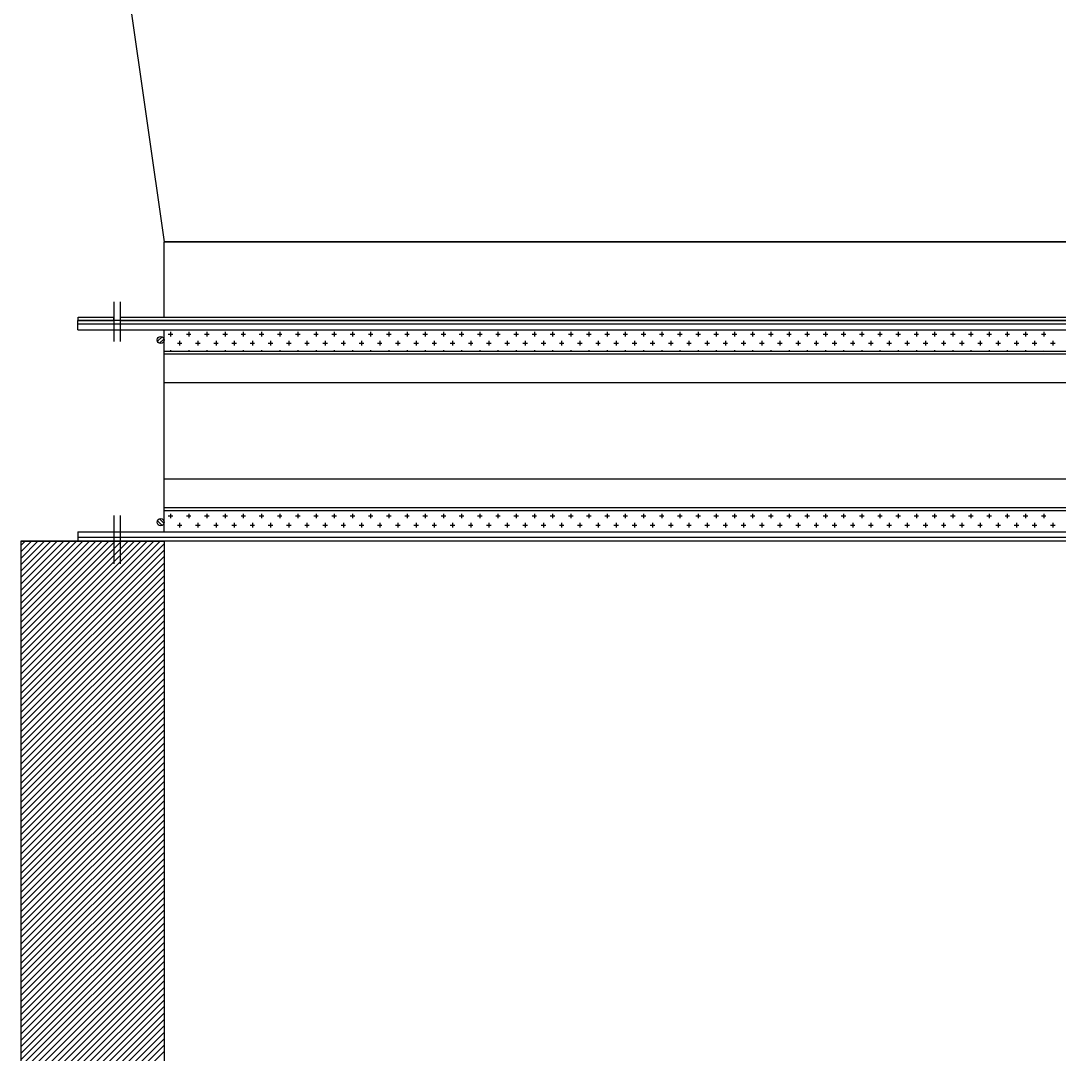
# Model space of a CAD drawing. Header units: millimetres. Extents: x -379292 to 1221486, y 92049 to 447512.
# Drawn here: x 353619 to 354344, y 212834 to 213556 of the extents above; entities that cross this region are included whole.
import ezdxf

# ---------------------------------------------------------------- set-up
doc = ezdxf.new("R2010")
doc.units = ezdxf.units.MM
doc.layers.add('_Systemair', color=3, linetype='Continuous', lineweight=30)
doc.layers.add('_Systemair Ventilation Equipments', color=7, linetype='Continuous', lineweight=30)

# ---------------------------------------------------------------- blocks, each defined once
blk = doc.blocks.new('GFL 1250')
at = {"layer": '_Systemair Ventilation Equipments', "color": 8}
for p, q in [((12063.171, 3614.684), (12063.171, 3745.784)), ((12063.421, 3614.684), (12063.421, 3745.784)), ((12057.921, 3617.734), (12057.921, 3742.734)), ((12063.221, 3617.734), (12057.921, 3617.734)), ((12063.421, 3614.684), (12063.171, 3614.684)), ((12063.171, 3611.734), (12063.171, 3614.234)), ((12063.421, 3614.234), (12063.171, 3614.234)), ((12063.421, 3611.734), (12063.421, 3614.234)), ((12063.421, 3611.734), (12063.171, 3611.734)), ((12063.421, 3611.734), (12063.171, 3611.734))]:
    blk.add_line(p, q, dxfattribs=at)
blk = doc.blocks.new('RSA 1250')
at = {"layer": '_Systemair Ventilation Equipments', "color": 8}
for p, q in [((12103.559, 3752.734), (12103.559, 3607.734)), ((12103.559, 3607.734), (12103.559, 3617.734)), ((12103.559, 3617.734), (12228.559, 3617.734)), ((12113.291, 3607.734), (12103.559, 3617.466)), ((12113.74, 3607.734), (12103.74, 3617.734)), ((12114.189, 3607.734), (12104.189, 3617.734)), ((12114.638, 3607.734), (12104.638, 3617.734)), ((12115.087, 3607.734), (12105.087, 3617.734)), ((12115.536, 3607.734), (12105.536, 3617.734)), ((12115.985, 3607.734), (12105.985, 3617.734)), ((12116.434, 3607.734), (12106.434, 3617.734)), ((12116.883, 3607.734), (12106.883, 3617.734)), ((12117.332, 3607.734), (12107.332, 3617.734)), ((12117.781, 3607.734), (12107.781, 3617.734)), ((12118.23, 3607.734), (12108.23, 3617.734)), ((12118.679, 3607.734), (12108.679, 3617.734)), ((12119.128, 3607.734), (12109.128, 3617.734)), ((12119.577, 3607.734), (12109.577, 3617.734)), ((12120.026, 3607.734), (12110.026, 3617.734)), ((12120.475, 3607.734), (12110.475, 3617.734)), ((12120.924, 3607.734), (12110.924, 3617.734)), ((12121.373, 3607.734), (12111.373, 3617.734)), ((12121.822, 3607.734), (12111.822, 3617.734)), ((12122.271, 3607.734), (12112.271, 3617.734)), ((12122.72, 3607.734), (12112.72, 3617.734)), ((12123.169, 3607.734), (12113.169, 3617.734)), ((12123.618, 3607.734), (12113.618, 3617.734)), ((12124.067, 3607.734), (12114.067, 3617.734)), ((12124.516, 3607.734), (12114.516, 3617.734)), ((12124.965, 3607.734), (12114.965, 3617.734)), ((12125.414, 3607.734), (12115.414, 3617.734)), ((12125.863, 3607.734), (12115.863, 3617.734)), ((12126.312, 3607.734), (12116.312, 3617.734)), ((12126.761, 3607.734), (12116.761, 3617.734)), ((12127.21, 3607.734), (12117.21, 3617.734)), ((12127.659, 3607.734), (12117.659, 3617.734)), ((12128.108, 3607.734), (12118.108, 3617.734)), ((12128.557, 3607.734), (12118.557, 3617.734)), ((12129.007, 3607.734), (12119.007, 3617.734)), ((12129.456, 3607.734), (12119.456, 3617.734)), ((12129.905, 3607.734), (12119.905, 3617.734)), ((12130.354, 3607.734), (12120.354, 3617.734)), ((12130.803, 3607.734), (12120.803, 3617.734)), ((12131.252, 3607.734), (12121.252, 3617.734)), ((12131.701, 3607.734), (12121.701, 3617.734)), ((12132.15, 3607.734), (12122.15, 3617.734)), ((12132.599, 3607.734), (12122.599, 3617.734)), ((12133.048, 3607.734), (12123.048, 3617.734)), ((12133.497, 3607.734), (12123.497, 3617.734)), ((12133.946, 3607.734), (12123.946, 3617.734)), ((12134.395, 3607.734), (12124.395, 3617.734)), ((12134.844, 3607.734), (12124.844, 3617.734)), ((12135.293, 3607.734), (12125.293, 3617.734)), ((12135.742, 3607.734), (12125.742, 3617.734)), ((12136.191, 3607.734), (12126.191, 3617.734)), ((12136.64, 3607.734), (12126.64, 3617.734)), ((12137.089, 3607.734), (12127.089, 3617.734)), ((12137.538, 3607.734), (12127.538, 3617.734)), ((12137.987, 3607.734), (12127.987, 3617.734)), ((12138.436, 3607.734), (12128.436, 3617.734)), ((12138.885, 3607.734), (12128.885, 3617.734)), ((12139.334, 3607.734), (12129.334, 3617.734)), ((12139.783, 3607.734), (12129.783, 3617.734)), ((12140.232, 3607.734), (12130.232, 3617.734)), ((12140.681, 3607.734), (12130.681, 3617.734)), ((12141.13, 3607.734), (12131.13, 3617.734)), ((12141.579, 3607.734), (12131.579, 3617.734)), ((12142.028, 3607.734), (12132.028, 3617.734)), ((12142.477, 3607.734), (12132.477, 3617.734)), ((12142.926, 3607.734), (12132.926, 3617.734)), ((12143.375, 3607.734), (12133.375, 3617.734)), ((12143.824, 3607.734), (12133.824, 3617.734)), ((12144.273, 3607.734), (12134.273, 3617.734)), ((12144.722, 3607.734), (12134.722, 3617.734)), ((12145.171, 3607.734), (12135.171, 3617.734)), ((12145.62, 3607.734), (12135.62, 3617.734)), ((12146.069, 3607.734), (12136.069, 3617.734)), ((12146.518, 3607.734), (12136.518, 3617.734)), ((12146.967, 3607.734), (12136.967, 3617.734)), ((12147.416, 3607.734), (12137.416, 3617.734)), ((12147.865, 3607.734), (12137.865, 3617.734)), ((12148.314, 3607.734), (12138.314, 3617.734)), ((12148.763, 3607.734), (12138.763, 3617.734)), ((12149.212, 3607.734), (12139.212, 3617.734)), ((12112.842, 3607.734), (12103.559, 3617.017)), ((12112.393, 3607.734), (12103.559, 3616.568)), ((12111.944, 3607.734), (12103.559, 3616.119)), ((12111.495, 3607.734), (12103.559, 3615.67)), ((12111.046, 3607.734), (12103.559, 3615.221)), ((12110.597, 3607.734), (12103.559, 3614.772)), ((12110.148, 3607.734), (12103.559, 3614.323)), ((12109.699, 3607.734), (12103.559, 3613.874)), ((12109.25, 3607.734), (12103.559, 3613.425)), ((12108.801, 3607.734), (12103.559, 3612.976)), ((12108.352, 3607.734), (12103.559, 3612.527)), ((12107.903, 3607.734), (12103.559, 3612.077)), ((12107.454, 3607.734), (12103.559, 3611.628)), ((12107.005, 3607.734), (12103.559, 3611.179)), ((12106.556, 3607.734), (12103.559, 3610.73)), ((12106.107, 3607.734), (12103.559, 3610.281)), ((12105.658, 3607.734), (12103.559, 3609.832)), ((12105.209, 3607.734), (12103.559, 3609.383)), ((12104.76, 3607.734), (12103.559, 3608.934)), ((12104.311, 3607.734), (12103.559, 3608.485)), ((12103.862, 3607.734), (12103.559, 3608.036)), ((12103.559, 3607.734), (12228.559, 3607.734))]:
    blk.add_line(p, q, dxfattribs=at)
blk = doc.blocks.new('EVH 1250')
at = {"layer": '_Systemair Ventilation Equipments', "color": 8}
for p, q in [((12307.229, 3748.709), (12307.229, 3611.709)), ((12307.479, 3748.709), (12307.479, 3611.709)), ((12307.879, 3611.709), (12307.879, 3748.709)), ((12321.979, 3611.709), (12321.979, 3748.709)), ((12322.379, 3748.709), (12322.379, 3611.709)), ((12322.629, 3748.709), (12322.629, 3611.709)), ((12309.352, 3617.752), (12309.352, 3742.752)), ((12309.552, 3617.752), (12309.552, 3742.752)), ((12311.552, 3617.752), (12311.552, 3742.752)), ((12318.279, 3617.752), (12318.279, 3742.752)), ((12320.279, 3617.752), (12320.279, 3742.752)), ((12320.479, 3617.752), (12320.479, 3742.752)), ((12308.647, 3679.783), (12308.965, 3679.783)), ((12308.806, 3679.624), (12308.806, 3679.942)), ((12321.347, 3679.783), (12321.665, 3679.783)), ((12321.506, 3679.624), (12321.506, 3679.942)), ((12308.012, 3679.148), (12308.33, 3679.148)), ((12308.171, 3678.989), (12308.171, 3679.307)), ((12308.806, 3678.354), (12308.806, 3678.672)), ((12309.282, 3679.148), (12309.301, 3679.148)), ((12320.712, 3679.148), (12321.03, 3679.148)), ((12320.871, 3678.989), (12320.871, 3679.307)), ((12321.506, 3678.354), (12321.506, 3678.672)), ((12321.982, 3679.148), (12322, 3679.148)), ((12308.171, 3677.719), (12308.171, 3678.037)), ((12308.647, 3678.513), (12308.965, 3678.513)), ((12320.871, 3677.719), (12320.871, 3678.037)), ((12321.347, 3678.513), (12321.665, 3678.513)), ((12308.012, 3677.878), (12308.33, 3677.878)), ((12308.647, 3677.243), (12308.965, 3677.243)), ((12308.806, 3677.084), (12308.806, 3677.402)), ((12309.282, 3677.878), (12309.302, 3677.878)), ((12320.712, 3677.878), (12321.03, 3677.878)), ((12321.347, 3677.243), (12321.665, 3677.243)), ((12321.506, 3677.084), (12321.506, 3677.402)), ((12321.982, 3677.878), (12322, 3677.878)), ((12308.012, 3676.608), (12308.33, 3676.608)), ((12308.171, 3676.449), (12308.171, 3676.767)), ((12309.282, 3676.608), (12309.303, 3676.608)), ((12320.712, 3676.608), (12321.03, 3676.608)), ((12320.871, 3676.449), (12320.871, 3676.767)), ((12321.982, 3676.608), (12321.999, 3676.608)), ((12308.647, 3675.973), (12308.965, 3675.973)), ((12308.806, 3675.814), (12308.806, 3676.132)), ((12321.347, 3675.973), (12321.665, 3675.973)), ((12321.506, 3675.814), (12321.506, 3676.132)), ((12308.012, 3675.338), (12308.33, 3675.338)), ((12308.171, 3675.179), (12308.171, 3675.497)), ((12309.282, 3675.338), (12309.304, 3675.338)), ((12320.712, 3675.338), (12321.03, 3675.338)), ((12320.871, 3675.179), (12320.871, 3675.497)), ((12321.982, 3675.338), (12321.999, 3675.338)), ((12308.647, 3674.703), (12308.965, 3674.703)), ((12308.806, 3674.544), (12308.806, 3674.862)), ((12321.347, 3674.703), (12321.665, 3674.703)), ((12321.506, 3674.544), (12321.506, 3674.862)), ((12308.012, 3674.068), (12308.33, 3674.068)), ((12308.171, 3673.909), (12308.171, 3674.227)), ((12308.806, 3673.274), (12308.806, 3673.592)), ((12309.282, 3674.068), (12309.305, 3674.068)), ((12320.712, 3674.068), (12321.03, 3674.068)), ((12320.871, 3673.909), (12320.871, 3674.227)), ((12321.506, 3673.274), (12321.506, 3673.592)), ((12321.982, 3674.068), (12321.998, 3674.068)), ((12308.171, 3672.639), (12308.171, 3672.957)), ((12308.647, 3673.433), (12308.965, 3673.433)), ((12320.871, 3672.639), (12320.871, 3672.957)), ((12321.347, 3673.433), (12321.665, 3673.433)), ((12308.012, 3672.798), (12308.33, 3672.798)), ((12308.647, 3672.163), (12308.965, 3672.163)), ((12308.806, 3672.004), (12308.806, 3672.322)), ((12309.282, 3672.798), (12309.306, 3672.798)), ((12320.712, 3672.798), (12321.03, 3672.798)), ((12321.347, 3672.163), (12321.665, 3672.163)), ((12321.506, 3672.004), (12321.506, 3672.322)), ((12321.982, 3672.798), (12321.998, 3672.798)), ((12308.012, 3671.528), (12308.33, 3671.528)), ((12308.171, 3671.369), (12308.171, 3671.687)), ((12309.282, 3671.528), (12309.307, 3671.528)), ((12320.712, 3671.528), (12321.03, 3671.528)), ((12320.871, 3671.369), (12320.871, 3671.687)), ((12321.982, 3671.528), (12321.998, 3671.528)), ((12308.647, 3670.893), (12308.965, 3670.893)), ((12308.806, 3670.734), (12308.806, 3671.052)), ((12321.347, 3670.893), (12321.665, 3670.893)), ((12321.506, 3670.734), (12321.506, 3671.052)), ((12308.012, 3670.258), (12308.33, 3670.258)), ((12308.171, 3670.099), (12308.171, 3670.417)), ((12309.282, 3670.258), (12309.308, 3670.258)), ((12320.712, 3670.258), (12321.03, 3670.258)), ((12320.871, 3670.099), (12320.871, 3670.417)), ((12321.982, 3670.258), (12321.997, 3670.258)), ((12308.647, 3669.623), (12308.965, 3669.623)), ((12308.806, 3669.464), (12308.806, 3669.782)), ((12321.347, 3669.623), (12321.665, 3669.623)), ((12321.506, 3669.464), (12321.506, 3669.782)), ((12308.012, 3668.988), (12308.33, 3668.988)), ((12308.171, 3668.829), (12308.171, 3669.147)), ((12308.806, 3668.194), (12308.806, 3668.512)), ((12309.282, 3668.988), (12309.309, 3668.988)), ((12320.712, 3668.988), (12321.03, 3668.988)), ((12320.871, 3668.829), (12320.871, 3669.147)), ((12321.506, 3668.194), (12321.506, 3668.512)), ((12321.982, 3668.988), (12321.997, 3668.988)), ((12308.171, 3667.559), (12308.171, 3667.877)), ((12308.647, 3668.353), (12308.965, 3668.353)), ((12320.871, 3667.559), (12320.871, 3667.877)), ((12321.347, 3668.353), (12321.665, 3668.353)), ((12308.012, 3667.718), (12308.33, 3667.718)), ((12308.647, 3667.083), (12308.965, 3667.083)), ((12308.806, 3666.924), (12308.806, 3667.242)), ((12309.282, 3667.718), (12309.31, 3667.718)), ((12320.712, 3667.718), (12321.03, 3667.718)), ((12321.347, 3667.083), (12321.665, 3667.083)), ((12321.506, 3666.924), (12321.506, 3667.242)), ((12321.982, 3667.718), (12321.996, 3667.718)), ((12308.012, 3666.448), (12308.33, 3666.448)), ((12308.171, 3666.289), (12308.171, 3666.607)), ((12309.282, 3666.448), (12309.312, 3666.448)), ((12320.712, 3666.448), (12321.03, 3666.448)), ((12320.871, 3666.289), (12320.871, 3666.607)), ((12321.982, 3666.448), (12321.996, 3666.448)), ((12308.647, 3665.813), (12308.965, 3665.813)), ((12308.806, 3665.654), (12308.806, 3665.972)), ((12321.347, 3665.813), (12321.665, 3665.813)), ((12321.506, 3665.654), (12321.506, 3665.972)), ((12308.012, 3665.178), (12308.33, 3665.178)), ((12308.171, 3665.019), (12308.171, 3665.337)), ((12309.282, 3665.178), (12309.313, 3665.178)), ((12320.712, 3665.178), (12321.03, 3665.178)), ((12320.871, 3665.019), (12320.871, 3665.337)), ((12321.982, 3665.178), (12321.995, 3665.178)), ((12308.647, 3664.543), (12308.965, 3664.543)), ((12308.806, 3664.384), (12308.806, 3664.702)), ((12321.347, 3664.543), (12321.665, 3664.543)), ((12321.506, 3664.384), (12321.506, 3664.702)), ((12308.012, 3663.908), (12308.33, 3663.908)), ((12308.171, 3663.749), (12308.171, 3664.067)), ((12308.806, 3663.114), (12308.806, 3663.432)), ((12309.282, 3663.908), (12309.314, 3663.908)), ((12320.712, 3663.908), (12321.03, 3663.908)), ((12320.871, 3663.749), (12320.871, 3664.067)), ((12321.506, 3663.114), (12321.506, 3663.432)), ((12321.982, 3663.908), (12321.995, 3663.908)), ((12308.171, 3662.479), (12308.171, 3662.797)), ((12308.647, 3663.273), (12308.965, 3663.273)), ((12320.871, 3662.479), (12320.871, 3662.797)), ((12321.347, 3663.273), (12321.665, 3663.273)), ((12308.012, 3662.638), (12308.33, 3662.638)), ((12308.647, 3662.003), (12308.965, 3662.003)), ((12308.806, 3661.844), (12308.806, 3662.162)), ((12309.282, 3662.638), (12309.315, 3662.638)), ((12320.712, 3662.638), (12321.03, 3662.638)), ((12321.347, 3662.003), (12321.665, 3662.003)), ((12321.506, 3661.844), (12321.506, 3662.162)), ((12321.982, 3662.638), (12321.994, 3662.638)), ((12308.012, 3661.368), (12308.33, 3661.368)), ((12308.171, 3661.209), (12308.171, 3661.527)), ((12309.282, 3661.368), (12309.316, 3661.368)), ((12320.712, 3661.368), (12321.03, 3661.368)), ((12320.871, 3661.209), (12320.871, 3661.527)), ((12321.982, 3661.368), (12321.994, 3661.368)), ((12308.647, 3660.733), (12308.965, 3660.733)), ((12308.806, 3660.574), (12308.806, 3660.892)), ((12321.347, 3660.733), (12321.665, 3660.733)), ((12321.506, 3660.574), (12321.506, 3660.892)), ((12308.012, 3660.098), (12308.33, 3660.098)), ((12308.171, 3659.939), (12308.171, 3660.257)), ((12309.282, 3660.098), (12309.317, 3660.098)), ((12320.712, 3660.098), (12321.03, 3660.098)), ((12320.871, 3659.939), (12320.871, 3660.257)), ((12321.982, 3660.098), (12321.994, 3660.098)), ((12308.647, 3659.463), (12308.965, 3659.463)), ((12308.806, 3659.304), (12308.806, 3659.622)), ((12321.347, 3659.463), (12321.665, 3659.463)), ((12321.506, 3659.304), (12321.506, 3659.622)), ((12308.012, 3658.828), (12308.33, 3658.828)), ((12308.171, 3658.669), (12308.171, 3658.987)), ((12308.806, 3658.034), (12308.806, 3658.352)), ((12309.282, 3658.828), (12309.318, 3658.828)), ((12320.712, 3658.828), (12321.03, 3658.828)), ((12320.871, 3658.669), (12320.871, 3658.987)), ((12321.506, 3658.034), (12321.506, 3658.352)), ((12321.982, 3658.828), (12321.993, 3658.828)), ((12308.171, 3657.399), (12308.171, 3657.717)), ((12308.647, 3658.193), (12308.965, 3658.193)), ((12320.871, 3657.399), (12320.871, 3657.717)), ((12321.347, 3658.193), (12321.665, 3658.193)), ((12308.012, 3657.558), (12308.33, 3657.558)), ((12308.647, 3656.923), (12308.965, 3656.923)), ((12308.806, 3656.764), (12308.806, 3657.082)), ((12309.282, 3657.558), (12309.319, 3657.558)), ((12320.712, 3657.558), (12321.03, 3657.558)), ((12321.347, 3656.923), (12321.665, 3656.923)), ((12321.506, 3656.764), (12321.506, 3657.082)), ((12321.982, 3657.558), (12321.993, 3657.558)), ((12308.012, 3656.288), (12308.33, 3656.288)), ((12308.171, 3656.129), (12308.171, 3656.447)), ((12309.282, 3656.288), (12309.32, 3656.288)), ((12320.712, 3656.288), (12321.03, 3656.288)), ((12320.871, 3656.129), (12320.871, 3656.447)), ((12321.982, 3656.288), (12321.992, 3656.288)), ((12308.647, 3655.653), (12308.965, 3655.653)), ((12308.806, 3655.494), (12308.806, 3655.812)), ((12321.347, 3655.653), (12321.665, 3655.653)), ((12321.506, 3655.494), (12321.506, 3655.812)), ((12308.012, 3655.018), (12308.33, 3655.018)), ((12308.171, 3654.859), (12308.171, 3655.177)), ((12309.282, 3655.018), (12309.321, 3655.018)), ((12320.712, 3655.018), (12321.03, 3655.018)), ((12320.871, 3654.859), (12320.871, 3655.177)), ((12321.982, 3655.018), (12321.992, 3655.018)), ((12308.647, 3654.383), (12308.965, 3654.383)), ((12308.806, 3654.224), (12308.806, 3654.542)), ((12321.347, 3654.383), (12321.665, 3654.383)), ((12321.506, 3654.224), (12321.506, 3654.542)), ((12308.012, 3653.748), (12308.33, 3653.748)), ((12308.171, 3653.589), (12308.171, 3653.907)), ((12309.282, 3653.748), (12309.322, 3653.748)), ((12320.712, 3653.748), (12321.03, 3653.748)), ((12320.871, 3653.589), (12320.871, 3653.907)), ((12321.982, 3653.748), (12321.991, 3653.748)), ((12308.171, 3652.319), (12308.171, 3652.637)), ((12308.647, 3653.113), (12308.965, 3653.113)), ((12308.806, 3652.954), (12308.806, 3653.272)), ((12320.871, 3652.319), (12320.871, 3652.637)), ((12321.347, 3653.113), (12321.665, 3653.113)), ((12321.506, 3652.954), (12321.506, 3653.272)), ((12308.012, 3652.478), (12308.33, 3652.478)), ((12308.647, 3651.843), (12308.965, 3651.843)), ((12308.806, 3651.684), (12308.806, 3652.002)), ((12309.282, 3652.478), (12309.323, 3652.478)), ((12320.712, 3652.478), (12321.03, 3652.478)), ((12321.347, 3651.843), (12321.665, 3651.843)), ((12321.506, 3651.684), (12321.506, 3652.002)), ((12321.982, 3652.478), (12321.991, 3652.478)), ((12308.012, 3651.208), (12308.33, 3651.208)), ((12308.171, 3651.049), (12308.171, 3651.367)), ((12309.282, 3651.208), (12309.324, 3651.208)), ((12320.712, 3651.208), (12321.03, 3651.208)), ((12320.871, 3651.049), (12320.871, 3651.367)), ((12321.982, 3651.208), (12321.991, 3651.208)), ((12308.647, 3650.573), (12308.965, 3650.573)), ((12308.806, 3650.414), (12308.806, 3650.732)), ((12321.347, 3650.573), (12321.665, 3650.573)), ((12321.506, 3650.414), (12321.506, 3650.732)), ((12308.012, 3649.938), (12308.33, 3649.938)), ((12308.171, 3649.779), (12308.171, 3650.097)), ((12309.282, 3649.938), (12309.325, 3649.938)), ((12320.712, 3649.938), (12321.03, 3649.938)), ((12320.871, 3649.779), (12320.871, 3650.097)), ((12321.982, 3649.938), (12321.99, 3649.938)), ((12308.647, 3649.303), (12308.965, 3649.303)), ((12308.806, 3649.144), (12308.806, 3649.462)), ((12321.347, 3649.303), (12321.665, 3649.303)), ((12321.506, 3649.144), (12321.506, 3649.462)), ((12308.012, 3648.668), (12308.33, 3648.668)), ((12308.171, 3648.509), (12308.171, 3648.827)), ((12309.282, 3648.668), (12309.326, 3648.668)), ((12320.712, 3648.668), (12321.03, 3648.668)), ((12320.871, 3648.509), (12320.871, 3648.827)), ((12321.982, 3648.668), (12321.99, 3648.668)), ((12308.171, 3647.239), (12308.171, 3647.557)), ((12308.647, 3648.033), (12308.965, 3648.033)), ((12308.806, 3647.874), (12308.806, 3648.192)), ((12320.871, 3647.239), (12320.871, 3647.557)), ((12321.347, 3648.033), (12321.665, 3648.033)), ((12321.506, 3647.874), (12321.506, 3648.192)), ((12308.012, 3647.398), (12308.33, 3647.398)), ((12308.647, 3646.763), (12308.965, 3646.763)), ((12308.806, 3646.604), (12308.806, 3646.922)), ((12309.282, 3647.398), (12309.327, 3647.398)), ((12320.712, 3647.398), (12321.03, 3647.398)), ((12321.347, 3646.763), (12321.665, 3646.763)), ((12321.506, 3646.604), (12321.506, 3646.922)), ((12321.982, 3647.398), (12321.989, 3647.398)), ((12308.012, 3646.128), (12308.33, 3646.128)), ((12308.171, 3645.969), (12308.171, 3646.287)), ((12309.282, 3646.128), (12309.328, 3646.128)), ((12320.712, 3646.128), (12321.03, 3646.128)), ((12320.871, 3645.969), (12320.871, 3646.287)), ((12321.982, 3646.128), (12321.989, 3646.128)), ((12308.647, 3645.493), (12308.965, 3645.493)), ((12308.806, 3645.334), (12308.806, 3645.652)), ((12321.347, 3645.493), (12321.665, 3645.493)), ((12321.506, 3645.334), (12321.506, 3645.652)), ((12308.012, 3644.858), (12308.33, 3644.858)), ((12308.171, 3644.699), (12308.171, 3645.017)), ((12309.282, 3644.858), (12309.329, 3644.858)), ((12320.712, 3644.858), (12321.03, 3644.858)), ((12320.871, 3644.699), (12320.871, 3645.017)), ((12321.982, 3644.858), (12321.988, 3644.858)), ((12308.647, 3644.223), (12308.965, 3644.223)), ((12308.806, 3644.064), (12308.806, 3644.382)), ((12321.347, 3644.223), (12321.665, 3644.223)), ((12321.506, 3644.064), (12321.506, 3644.382)), ((12308.012, 3643.588), (12308.33, 3643.588)), ((12308.171, 3643.429), (12308.171, 3643.747)), ((12309.282, 3643.588), (12309.33, 3643.588)), ((12320.712, 3643.588), (12321.03, 3643.588)), ((12320.871, 3643.429), (12320.871, 3643.747)), ((12321.982, 3643.588), (12321.988, 3643.588)), ((12308.171, 3642.159), (12308.171, 3642.477)), ((12308.647, 3642.953), (12308.965, 3642.953)), ((12308.806, 3642.794), (12308.806, 3643.112)), ((12320.871, 3642.159), (12320.871, 3642.477)), ((12321.347, 3642.953), (12321.665, 3642.953)), ((12321.506, 3642.794), (12321.506, 3643.112)), ((12308.012, 3642.318), (12308.33, 3642.318)), ((12308.647, 3641.683), (12308.965, 3641.683)), ((12308.806, 3641.524), (12308.806, 3641.842)), ((12309.282, 3642.318), (12309.331, 3642.318)), ((12320.712, 3642.318), (12321.03, 3642.318)), ((12321.347, 3641.683), (12321.665, 3641.683)), ((12321.506, 3641.524), (12321.506, 3641.842)), ((12321.982, 3642.318), (12321.988, 3642.318)), ((12308.012, 3641.048), (12308.33, 3641.048)), ((12308.171, 3640.889), (12308.171, 3641.207)), ((12309.282, 3641.048), (12309.332, 3641.048)), ((12320.712, 3641.048), (12321.03, 3641.048)), ((12320.871, 3640.889), (12320.871, 3641.207)), ((12321.982, 3641.048), (12321.987, 3641.048)), ((12308.647, 3640.413), (12308.965, 3640.413)), ((12308.806, 3640.254), (12308.806, 3640.572)), ((12321.347, 3640.413), (12321.665, 3640.413)), ((12321.506, 3640.254), (12321.506, 3640.572)), ((12308.012, 3639.778), (12308.33, 3639.778)), ((12308.171, 3639.619), (12308.171, 3639.937)), ((12309.282, 3639.778), (12309.333, 3639.778)), ((12320.712, 3639.778), (12321.03, 3639.778)), ((12320.871, 3639.619), (12320.871, 3639.937)), ((12321.982, 3639.778), (12321.987, 3639.778)), ((12308.647, 3639.143), (12308.965, 3639.143)), ((12308.806, 3638.984), (12308.806, 3639.302)), ((12321.347, 3639.143), (12321.665, 3639.143)), ((12321.506, 3638.984), (12321.506, 3639.302)), ((12308.012, 3638.508), (12308.33, 3638.508)), ((12308.171, 3638.349), (12308.171, 3638.667)), ((12309.282, 3638.508), (12309.334, 3638.508)), ((12320.712, 3638.508), (12321.03, 3638.508)), ((12320.871, 3638.349), (12320.871, 3638.667)), ((12321.982, 3638.508), (12321.986, 3638.508)), ((12308.171, 3637.079), (12308.171, 3637.397)), ((12308.647, 3637.873), (12308.965, 3637.873)), ((12308.806, 3637.714), (12308.806, 3638.032)), ((12320.871, 3637.079), (12320.871, 3637.397)), ((12321.347, 3637.873), (12321.665, 3637.873)), ((12321.506, 3637.714), (12321.506, 3638.032)), ((12308.012, 3637.238), (12308.33, 3637.238)), ((12308.647, 3636.603), (12308.965, 3636.603)), ((12308.806, 3636.444), (12308.806, 3636.762)), ((12309.282, 3637.238), (12309.335, 3637.238)), ((12320.712, 3637.238), (12321.03, 3637.238)), ((12321.347, 3636.603), (12321.665, 3636.603)), ((12321.506, 3636.444), (12321.506, 3636.762)), ((12321.982, 3637.238), (12321.986, 3637.238)), ((12308.012, 3635.968), (12308.33, 3635.968)), ((12308.171, 3635.809), (12308.171, 3636.127)), ((12309.282, 3635.968), (12309.336, 3635.968)), ((12320.712, 3635.968), (12321.03, 3635.968)), ((12320.871, 3635.809), (12320.871, 3636.127)), ((12321.982, 3635.968), (12321.985, 3635.968)), ((12308.647, 3635.333), (12308.965, 3635.333)), ((12308.806, 3635.174), (12308.806, 3635.492)), ((12321.347, 3635.333), (12321.665, 3635.333)), ((12321.506, 3635.174), (12321.506, 3635.492)), ((12308.012, 3634.698), (12308.33, 3634.698)), ((12308.171, 3634.539), (12308.171, 3634.857)), ((12309.282, 3634.698), (12309.337, 3634.698)), ((12320.712, 3634.698), (12321.03, 3634.698)), ((12320.871, 3634.539), (12320.871, 3634.857)), ((12321.982, 3634.698), (12321.985, 3634.698)), ((12308.647, 3634.063), (12308.965, 3634.063)), ((12308.806, 3633.904), (12308.806, 3634.222)), ((12321.347, 3634.063), (12321.665, 3634.063)), ((12321.506, 3633.904), (12321.506, 3634.222)), ((12308.012, 3633.428), (12308.33, 3633.428)), ((12308.171, 3633.269), (12308.171, 3633.587)), ((12309.282, 3633.428), (12309.338, 3633.428)), ((12320.712, 3633.428), (12321.03, 3633.428)), ((12320.871, 3633.269), (12320.871, 3633.587)), ((12321.982, 3633.428), (12321.985, 3633.428)), ((12308.171, 3631.999), (12308.171, 3632.317)), ((12308.647, 3632.793), (12308.965, 3632.793)), ((12308.806, 3632.634), (12308.806, 3632.952)), ((12320.871, 3631.999), (12320.871, 3632.317)), ((12321.347, 3632.793), (12321.665, 3632.793)), ((12321.506, 3632.634), (12321.506, 3632.952)), ((12308.012, 3632.158), (12308.33, 3632.158)), ((12308.806, 3631.364), (12308.806, 3631.682)), ((12309.282, 3632.158), (12309.339, 3632.158)), ((12320.712, 3632.158), (12321.03, 3632.158)), ((12321.506, 3631.364), (12321.506, 3631.682)), ((12321.982, 3632.158), (12321.984, 3632.158)), ((12308.012, 3630.888), (12308.33, 3630.888)), ((12308.171, 3630.729), (12308.171, 3631.047)), ((12308.647, 3631.523), (12308.965, 3631.523)), ((12309.282, 3630.888), (12309.34, 3630.888)), ((12320.712, 3630.888), (12321.03, 3630.888)), ((12320.871, 3630.729), (12320.871, 3631.047)), ((12321.347, 3631.523), (12321.665, 3631.523)), ((12321.982, 3630.888), (12321.984, 3630.888)), ((12308.647, 3630.253), (12308.965, 3630.253)), ((12308.806, 3630.094), (12308.806, 3630.412)), ((12321.347, 3630.253), (12321.665, 3630.253)), ((12321.506, 3630.094), (12321.506, 3630.412)), ((12308.012, 3629.618), (12308.33, 3629.618)), ((12308.171, 3629.459), (12308.171, 3629.777)), ((12309.282, 3629.618), (12309.341, 3629.618)), ((12320.712, 3629.618), (12321.03, 3629.618)), ((12320.871, 3629.459), (12320.871, 3629.777)), ((12321.982, 3629.618), (12321.983, 3629.618)), ((12308.647, 3628.983), (12308.965, 3628.983)), ((12308.806, 3628.824), (12308.806, 3629.142)), ((12321.347, 3628.983), (12321.665, 3628.983)), ((12321.506, 3628.824), (12321.506, 3629.142)), ((12308.012, 3628.348), (12308.33, 3628.348)), ((12308.171, 3628.189), (12308.171, 3628.507)), ((12309.282, 3628.348), (12309.342, 3628.348)), ((12320.712, 3628.348), (12321.03, 3628.348)), ((12320.871, 3628.189), (12320.871, 3628.507)), ((12321.982, 3628.348), (12321.983, 3628.348)), ((12308.171, 3626.919), (12308.171, 3627.237)), ((12308.647, 3627.713), (12308.965, 3627.713)), ((12308.806, 3627.554), (12308.806, 3627.872)), ((12320.871, 3626.919), (12320.871, 3627.237)), ((12321.347, 3627.713), (12321.665, 3627.713)), ((12321.506, 3627.554), (12321.506, 3627.872)), ((12308.012, 3627.078), (12308.33, 3627.078)), ((12308.806, 3626.284), (12308.806, 3626.602)), ((12309.282, 3627.078), (12309.343, 3627.078)), ((12320.712, 3627.078), (12321.03, 3627.078)), ((12321.506, 3626.284), (12321.506, 3626.602)), ((12308.012, 3625.808), (12308.33, 3625.808)), ((12308.171, 3625.649), (12308.171, 3625.967)), ((12308.647, 3626.443), (12308.965, 3626.443)), ((12309.282, 3625.808), (12309.344, 3625.808)), ((12320.712, 3625.808), (12321.03, 3625.808)), ((12320.871, 3625.649), (12320.871, 3625.967)), ((12321.347, 3626.443), (12321.665, 3626.443)), ((12308.647, 3625.173), (12308.965, 3625.173)), ((12308.806, 3625.014), (12308.806, 3625.332)), ((12321.347, 3625.173), (12321.665, 3625.173)), ((12321.506, 3625.014), (12321.506, 3625.332)), ((12308.012, 3624.538), (12308.33, 3624.538)), ((12308.171, 3624.379), (12308.171, 3624.697)), ((12309.282, 3624.538), (12309.345, 3624.538)), ((12320.712, 3624.538), (12321.03, 3624.538)), ((12320.871, 3624.379), (12320.871, 3624.697)), ((12308.647, 3623.903), (12308.965, 3623.903)), ((12308.806, 3623.744), (12308.806, 3624.062)), ((12321.347, 3623.903), (12321.665, 3623.903)), ((12321.506, 3623.744), (12321.506, 3624.062)), ((12308.012, 3623.268), (12308.33, 3623.268)), ((12308.171, 3623.109), (12308.171, 3623.427)), ((12309.282, 3623.268), (12309.346, 3623.268)), ((12320.712, 3623.268), (12321.03, 3623.268)), ((12320.871, 3623.109), (12320.871, 3623.427)), ((12308.171, 3621.839), (12308.171, 3622.157)), ((12308.647, 3622.633), (12308.965, 3622.633)), ((12308.806, 3622.474), (12308.806, 3622.792)), ((12320.871, 3621.839), (12320.871, 3622.157)), ((12321.347, 3622.633), (12321.665, 3622.633)), ((12321.506, 3622.474), (12321.506, 3622.792)), ((12308.012, 3621.998), (12308.33, 3621.998)), ((12308.806, 3621.204), (12308.806, 3621.522)), ((12309.282, 3621.998), (12309.347, 3621.998)), ((12320.712, 3621.998), (12321.03, 3621.998)), ((12321.506, 3621.204), (12321.506, 3621.522)), ((12308.012, 3620.728), (12308.33, 3620.728)), ((12308.171, 3620.569), (12308.171, 3620.887)), ((12308.647, 3621.363), (12308.965, 3621.363)), ((12309.282, 3620.728), (12309.348, 3620.728)), ((12320.712, 3620.728), (12321.03, 3620.728)), ((12320.871, 3620.569), (12320.871, 3620.887)), ((12321.347, 3621.363), (12321.665, 3621.363)), ((12308.647, 3620.093), (12308.965, 3620.093)), ((12308.806, 3619.934), (12308.806, 3620.252)), ((12321.347, 3620.093), (12321.665, 3620.093)), ((12321.506, 3619.934), (12321.506, 3620.252)), ((12308.012, 3619.458), (12308.33, 3619.458)), ((12308.171, 3619.299), (12308.171, 3619.617)), ((12309.282, 3619.458), (12309.349, 3619.458)), ((12320.712, 3619.458), (12321.03, 3619.458)), ((12320.871, 3619.299), (12320.871, 3619.617)), ((12308.647, 3618.823), (12308.965, 3618.823)), ((12308.806, 3618.664), (12308.806, 3618.982)), ((12321.347, 3618.823), (12321.665, 3618.823)), ((12321.506, 3618.664), (12321.506, 3618.982)), ((12321.979, 3617.752), (12307.879, 3617.752)), ((12308.012, 3618.188), (12308.33, 3618.188)), ((12308.171, 3618.029), (12308.171, 3618.347)), ((12309.282, 3618.188), (12309.35, 3618.188)), ((12320.712, 3618.188), (12321.03, 3618.188)), ((12320.871, 3618.029), (12320.871, 3618.347)), ((12308.671, 3617.269), (12308.347, 3617.593)), ((12308.812, 3617.41), (12308.488, 3617.735)), ((12321.075, 3617.41), (12321.399, 3617.735)), ((12321.217, 3617.269), (12321.541, 3617.593)), ((12308.677, 3614.696), (12305.91, 3614.696)), ((12308.677, 3614.259), (12305.91, 3614.259)), ((12324.204, 3614.696), (12320.835, 3614.696)), ((12324.204, 3614.259), (12320.835, 3614.259)), ((12307.879, 3611.709), (12307.229, 3611.709)), ((12307.879, 3611.709), (12307.229, 3611.709)), ((12321.979, 3611.709), (12322.629, 3611.709)), ((12321.979, 3611.709), (12322.629, 3611.709))]:
    blk.add_line(p, q, dxfattribs=at)
for centre in [(12308.579, 3617.502), (12321.308, 3617.502)]:
    blk.add_circle(centre, 0.25, dxfattribs=at)
blk = doc.blocks.new('red1250')
at = {"layer": '_Systemair', "color": 8}
for p in [(15558.246, 2064.584), (15507.496, 1932.334)]:
    blk.add_line(p, (15558.246, 1939.584), dxfattribs=at)
blk = doc.blocks.new('OtoParkBodrumKatMimari')
at = {"layer": '_Systemair', "color": 7, "xscale": 10, "yscale": 10, "zscale": 10, "rotation": 270}
blk.add_blockref('red1250', (53195.68, 268164.96), dxfattribs=at)
at = {"layer": '_Systemair Ventilation Equipments', "xscale": 10, "yscale": 10, "zscale": 10, "rotation": 270}
for name, p in [('GFL 1250', (36414.18, 233161.71)), ('EVH 1250', (36414.18, 235599.79))]:
    blk.add_blockref(name, p, dxfattribs=at)
at = {"layer": '_Systemair Ventilation Equipments', "color": 8, "xscale": 10, "yscale": 10, "zscale": 10, "rotation": 270}
blk.add_blockref('RSA 1250', (36414.18, 233409.09), dxfattribs=at)

msp = doc.modelspace()

# ---------------------------------------------------------------- block references
at = {"color": 8}
msp.add_blockref('OtoParkBodrumKatMimari', (281127.61, 100818.76), dxfattribs=at)

doc.saveas('drawing.dxf')
